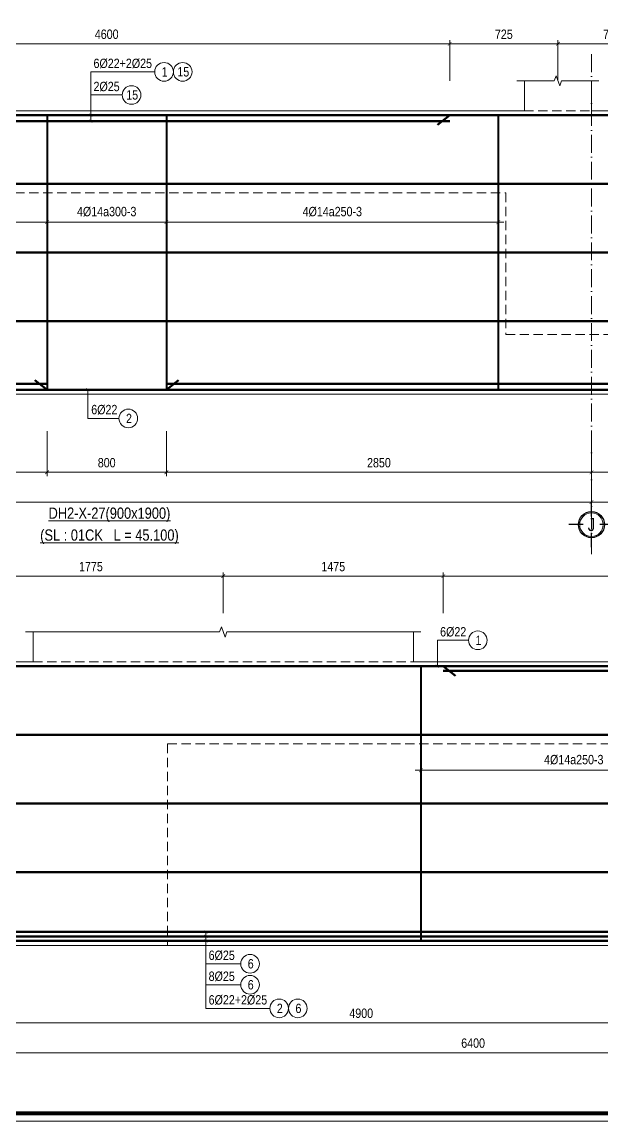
# Model space of a CAD drawing. Header units: millimetres. Extents: x 3014920 to 3563667, y -1638653 to -1356471.
# Drawn here: x 3352580 to 3356469, y -1600938 to -1593573 of the extents above; entities that cross this region are included whole.
import ezdxf
from ezdxf.enums import TextEntityAlignment as Align
from ezdxf.xclip import XClip

# ---------------------------------------------------------------- set-up
doc = ezdxf.new("R2010")
doc.units = ezdxf.units.MM
doc.header["$MEASUREMENT"] = 0
doc.header["$XCLIPFRAME"] = 0
doc.header["$PDMODE"] = 2
for name, pattern in [('6 TANG DIEN HINH 14-15$0$ACAD_ISO10W100', [18, 12, -3, 0, -3]), ('ACAD_ISO04W100', [30, 24, -3, 0, -3]), ('HIDDEN', [0.375, 0.25, -0.125])]:
    doc.linetypes.add(name, pattern=pattern)
doc.layers.get('0').update_dxf_attribs({"lineweight": 9})
doc.layers.get('Defpoints').update_dxf_attribs({"color": 10, "lineweight": 0})
for name, color, linetype, lineweight in [('2', 2, 'Continuous', 20), ('CDAI', 21, 'Continuous', 40), ('CTHEP', 50, 'Continuous', 50), ('DBAO', 90, 'Continuous', 13), ('DGIONG', 130, 'Continuous', 13), ('KTH', 154, 'Continuous', 9), ('Net khuat', 8, 'HIDDEN', 13), ('TEXT', 7, 'Continuous', 15), ('TRUC', 251, 'ACAD_ISO04W100', 9)]:
    doc.layers.add(name, color=color, linetype=linetype, lineweight=lineweight)
doc.layers.add('8', color=8, linetype='Continuous')
doc.styles.add('HELVECONDENSE', font='VHELVCN_0.TTF')
doc.styles.add('Star-HelCon', font='VHELVCN_0.TTF')
doc.styles.add('TTP-HelCon', font='VHELVCN_0.TTF')
doc.styles.add('VNI-HELVE-CONDENSE', font='VHELVCN_0.TTF')
doc.dimstyles.new('kc-25', dxfattribs={"dimtxt": 62.5, "dimasz": 20, "dimexe": 20, "dimexo": 50, "dimgap": 25, "dimtad": 3, "dimdec": 0, "dimzin": 0, "dimdsep": 46, "dimtxsty": 'VNI-HELVE-CONDENSE', "dimblk": 'DIM', "dimcen": 2.5, "dimclrd": 256, "dimclre": 154, "dimclrt": 7, "dimaunit": 1, "dimadec": 0, "dimazin": 0, "dimtfac": 1, "dimtdec": 0, "dimtix": 1, "dimtmove": 0, "dimatfit": 3, "dimldrblk": 'DOT', "dimfxl": 1, "dimtolj": 1, "dimtzin": 0, "dimarcsym": 0})
doc.dimstyles.new('TTP-25', dxfattribs={"dimscale": 25, "dimtxt": 2.5, "dimasz": 1, "dimexe": 1, "dimexo": 1, "dimgap": 0.09, "dimtad": 0, "dimdec": 4, "dimrnd": 1, "dimzin": 9, "dimdsep": 46, "dimtxsty": 'TTP-HelCon', "dimblk": 'ARCHTICK', "dimcen": 0.09, "dimdle": 1.5, "dimclrd": 256, "dimclre": 256, "dimclrt": 7, "dimadec": 0, "dimazin": 0, "dimtfac": 1, "dimtdec": 4, "dimtmove": 0, "dimatfit": 3, "dimldrblk": 'ARCHTICK', "dimfxl": 1, "dimtvp": 1, "dimtolj": 1, "dimtzin": 0, "dimarcsym": 0})

# ---------------------------------------------------------------- blocks, each defined once
blk = doc.blocks.new('2X-29')
at = {"layer": 'CTHEP'}
for p, q in [((32130.8927, -465), (360.43806, -465)), ((32130.8927, -925), (390.43806, -925)), ((32130.8927, -1385), (390.43806, -1385))]:
    blk.add_line(p, q, dxfattribs=at)
at = {"layer": 'CTHEP', "elevation": 0}
for points in [[(289.97982, -504.86181), (289.97982, -5), (32200.89431, -5), (32200.89431, -504.98415)], [(289.97982, -1845), (32200.89431, -1845)]]:
    blk.add_lwpolyline(points, dxfattribs=at)
at = {"layer": 'DBAO', "linetype": 'Continuous', "elevation": 0, "flags": 128}
blk.add_lwpolyline([(32230.89431, -1875), (258.43806, -1875)], dxfattribs=at)
blk = doc.blocks.new('DIM')
h = blk.add_hatch(color=1)
h.paths.add_polyline_path([(0.49, 0.29, 1), (0.29, 0.49), (-0.19, 0), (0.19, 0)])
h.paths.add_polyline_path([(0.19, 0), (-0.19, 0), (-0.49, -0.29, 1), (-0.29, -0.49)])
at = {"color": 9}
for p, q in [((-0.19, 0), (-1.5, 0)), ((0.19, 0), (1.5, 0))]:
    blk.add_line(p, q, dxfattribs=at)
at = {"color": 1}
for p, q in [((-0.49, -0.29), (0.29, 0.49)), ((-0.29, -0.49), (0.49, 0.29)), ((-0.19, 0), (0.19, 0))]:
    blk.add_line(p, q, dxfattribs=at)
blk.add_arc((-0.39, -0.39), 0.138, 135, 315, dxfattribs=at)
blk = doc.blocks.new('_ArchTick')
at = {"color": 0, "linetype": 'ByBlock', "const_width": 0.15}
blk.add_lwpolyline([(-0.5, -0.5), (0.5, 0.5)], dxfattribs=at)
blk = doc.blocks.new('*D2231')
at = {"layer": 'Defpoints', "color": 0, "transparency": 16777216}
for p in [(34300, -2584), (37150, -2584), (37150, -2885)]:
    blk.add_point(p, dxfattribs=at)
at = {"layer": 'KTH', "lineweight": -2, "transparency": 16777216}
for p, q in [((34300, -2609), (34300, -2910)), ((37150, -2609), (37150, -2910)), ((34262.5, -2885), (37187.5, -2885))]:
    blk.add_line(p, q, dxfattribs=at)
at = {"layer": 'KTH', "lineweight": -2, "transparency": 16777216, "xscale": 25, "yscale": 25, "zscale": 25, "rotation": 180}
blk.add_blockref('_ArchTick', (34300, -2885), dxfattribs=at)
at = {"layer": 'KTH', "lineweight": -2, "transparency": 16777216, "xscale": 25, "yscale": 25, "zscale": 25}
blk.add_blockref('_ArchTick', (37150, -2885), dxfattribs=at)
at = {"layer": 'KTH', "color": 7, "transparency": 16777216, "insert": (35725, -2821.2), "char_height": 62.5, "attachment_point": 5, "style": 'TTP-HelCon'}
blk.add_mtext('\\A1;2850', dxfattribs=at)
blk = doc.blocks.new('*D2232')
at = {"layer": 'Defpoints', "color": 0, "transparency": 16777216}
for p in [(37150, -2584), (39550, -2584), (39550, -2885)]:
    blk.add_point(p, dxfattribs=at)
at = {"layer": 'KTH', "lineweight": -2, "transparency": 16777216}
for p, q in [((37150, -2609), (37150, -2910)), ((39550, -2609), (39550, -2910)), ((37112.5, -2885), (39587.5, -2885))]:
    blk.add_line(p, q, dxfattribs=at)
at = {"layer": 'KTH', "lineweight": -2, "transparency": 16777216, "xscale": 25, "yscale": 25, "zscale": 25, "rotation": 180}
blk.add_blockref('_ArchTick', (37150, -2885), dxfattribs=at)
at = {"layer": 'KTH', "lineweight": -2, "transparency": 16777216, "xscale": 25, "yscale": 25, "zscale": 25}
blk.add_blockref('_ArchTick', (39550, -2885), dxfattribs=at)
at = {"layer": 'KTH', "color": 7, "transparency": 16777216, "insert": (38350, -2821.2), "char_height": 62.5, "attachment_point": 5, "style": 'TTP-HelCon'}
blk.add_mtext('\\A1;2400', dxfattribs=at)
blk = doc.blocks.new('*D2233')
at = {"layer": 'Defpoints', "color": 0, "transparency": 16777216}
for p in [(37150, -2885), (43350, -2885), (43350, -3085)]:
    blk.add_point(p, dxfattribs=at)
at = {"layer": 'KTH', "lineweight": -2, "transparency": 16777216}
for p, q in [((37150, -2910), (37150, -3110)), ((43350, -2910), (43350, -3110)), ((37112.5, -3085), (43387.5, -3085))]:
    blk.add_line(p, q, dxfattribs=at)
at = {"layer": 'KTH', "lineweight": -2, "transparency": 16777216, "xscale": 25, "yscale": 25, "zscale": 25, "rotation": 180}
blk.add_blockref('_ArchTick', (37150, -3085), dxfattribs=at)
at = {"layer": 'KTH', "lineweight": -2, "transparency": 16777216, "xscale": 25, "yscale": 25, "zscale": 25}
blk.add_blockref('_ArchTick', (43350, -3085), dxfattribs=at)
at = {"layer": 'KTH', "color": 7, "transparency": 16777216, "insert": (40250, -3021.1), "char_height": 62.5, "attachment_point": 5, "style": 'TTP-HelCon'}
blk.add_mtext('\\A1;6200', dxfattribs=at)
blk = doc.blocks.new('dau truc')
blk.add_circle((0, 0), 180)
at = {"layer": '8'}
for p, q in [((0, 127), (0, 345)), ((-127, 0), (-345, 0)), ((0, -345), (0, -127)), ((345, 0), (127, 0))]:
    blk.add_line(p, q, dxfattribs=at)
blk.add_circle((0, 0), 200, dxfattribs=at)
at = {"layer": 'TEXT', "style": 'HELVECONDENSE'}
blk.add_attdef('A', text='', height=233, dxfattribs=at).set_placement((0, 0), align=Align.MIDDLE)
blk = doc.blocks.new('*D2199')
at = {"layer": 'Defpoints', "color": 0, "transparency": 16777216}
for p in [(33500, -2584), (34300, -2584), (34300, -2885)]:
    blk.add_point(p, dxfattribs=at)
at = {"layer": 'KTH', "lineweight": -2, "transparency": 16777216}
for p, q in [((33500, -2609), (33500, -2910)), ((34300, -2609), (34300, -2910)), ((33462.5, -2885), (34337.5, -2885))]:
    blk.add_line(p, q, dxfattribs=at)
at = {"layer": 'KTH', "lineweight": -2, "transparency": 16777216, "xscale": 25, "yscale": 25, "zscale": 25, "rotation": 180}
blk.add_blockref('_ArchTick', (33500, -2885), dxfattribs=at)
at = {"layer": 'KTH', "lineweight": -2, "transparency": 16777216, "xscale": 25, "yscale": 25, "zscale": 25}
blk.add_blockref('_ArchTick', (34300, -2885), dxfattribs=at)
at = {"layer": 'KTH', "color": 7, "transparency": 16777216, "insert": (33900, -2821.2), "char_height": 62.5, "attachment_point": 5, "style": 'TTP-HelCon'}
blk.add_mtext('\\A1;800', dxfattribs=at)
blk = doc.blocks.new('*D2200')
at = {"layer": 'Defpoints', "color": 0, "transparency": 16777216}
for p in [(27650, -2584), (33500, -2584), (33500, -2885)]:
    blk.add_point(p, dxfattribs=at)
at = {"layer": 'KTH', "lineweight": -2, "transparency": 16777216}
for p, q in [((27650, -2609), (27650, -2910)), ((33500, -2609), (33500, -2910)), ((27612.5, -2885), (33537.5, -2885))]:
    blk.add_line(p, q, dxfattribs=at)
at = {"layer": 'KTH', "lineweight": -2, "transparency": 16777216, "xscale": 25, "yscale": 25, "zscale": 25, "rotation": 180}
blk.add_blockref('_ArchTick', (27650, -2885), dxfattribs=at)
at = {"layer": 'KTH', "lineweight": -2, "transparency": 16777216, "xscale": 25, "yscale": 25, "zscale": 25}
blk.add_blockref('_ArchTick', (33500, -2885), dxfattribs=at)
at = {"layer": 'KTH', "color": 7, "transparency": 16777216, "insert": (30575, -2821.2), "char_height": 62.5, "attachment_point": 5, "style": 'TTP-HelCon'}
blk.add_mtext('\\A1;5850', dxfattribs=at)
blk = doc.blocks.new('*D2212')
at = {"layer": 'Defpoints', "color": 0, "transparency": 16777216}
for p in [(34300, -1012), (36525, -1012), (36525, -1209.1)]:
    blk.add_point(p, dxfattribs=at)
at = {"layer": 'KTH', "lineweight": -2, "transparency": 16777216}
for p, q in [((34300, -1037), (34300, -1234.1)), ((36525, -1037), (36525, -1234.1)), ((34262.5, -1209.1), (36562.5, -1209.1))]:
    blk.add_line(p, q, dxfattribs=at)
at = {"layer": 'KTH', "lineweight": -2, "transparency": 16777216, "xscale": 25, "yscale": 25, "zscale": 25, "rotation": 180}
blk.add_blockref('_ArchTick', (34300, -1209.1), dxfattribs=at)
at = {"layer": 'KTH', "lineweight": -2, "transparency": 16777216, "xscale": 25, "yscale": 25, "zscale": 25}
blk.add_blockref('_ArchTick', (36525, -1209.1), dxfattribs=at)
at = {"layer": 'KTH', "color": 7, "transparency": 16777216, "insert": (35412.5, -1139.2), "char_height": 62.5, "attachment_point": 5, "style": 'TTP-HelCon'}
blk.add_mtext('\\A1;4Þ14a250-3', dxfattribs=at)
blk = doc.blocks.new('*D2217')
at = {"layer": 'Defpoints', "color": 0, "transparency": 16777216}
for p in [(36200, -14.1), (36200, -288.1), (36925, -288.1)]:
    blk.add_point(p, dxfattribs=at)
at = {"layer": 'KTH', "lineweight": -2, "transparency": 16777216}
for p, q in [((36200, -263.1), (36200, 10.9)), ((36925, -263.1), (36925, 10.9)), ((36962.5, -14.1), (36162.5, -14.1))]:
    blk.add_line(p, q, dxfattribs=at)
at = {"layer": 'KTH', "lineweight": -2, "transparency": 16777216, "xscale": 25, "yscale": 25, "zscale": 25, "rotation": 180}
blk.add_blockref('_ArchTick', (36200, -14.1), dxfattribs=at)
at = {"layer": 'KTH', "lineweight": -2, "transparency": 16777216, "xscale": 25, "yscale": 25, "zscale": 25}
blk.add_blockref('_ArchTick', (36925, -14.1), dxfattribs=at)
at = {"layer": 'KTH', "color": 7, "transparency": 16777216, "insert": (36562.5, 49.7), "char_height": 62.5, "attachment_point": 5, "style": 'TTP-HelCon'}
blk.add_mtext('\\A1;725', dxfattribs=at)
blk = doc.blocks.new('*D2218')
at = {"layer": 'Defpoints', "color": 0, "transparency": 16777216}
for p in [(37650, -14.1), (36925, -288.1), (37650, -288.1)]:
    blk.add_point(p, dxfattribs=at)
at = {"layer": 'KTH', "lineweight": -2, "transparency": 16777216}
for p, q in [((36925, -263.1), (36925, 10.9)), ((37650, -263.1), (37650, 10.9)), ((36887.5, -14.1), (37687.5, -14.1))]:
    blk.add_line(p, q, dxfattribs=at)
at = {"layer": 'KTH', "lineweight": -2, "transparency": 16777216, "xscale": 25, "yscale": 25, "zscale": 25, "rotation": 180}
blk.add_blockref('_ArchTick', (36925, -14.1), dxfattribs=at)
at = {"layer": 'KTH', "lineweight": -2, "transparency": 16777216, "xscale": 25, "yscale": 25, "zscale": 25}
blk.add_blockref('_ArchTick', (37650, -14.1), dxfattribs=at)
at = {"layer": 'KTH', "color": 7, "transparency": 16777216, "insert": (37287.5, 49.7), "char_height": 62.5, "attachment_point": 5, "style": 'TTP-HelCon'}
blk.add_mtext('\\A1;725', dxfattribs=at)
blk = doc.blocks.new('*D2220')
at = {"layer": 'Defpoints', "color": 0, "transparency": 16777216}
for p in [(27650, -2885), (37150, -2885), (27650, -3085)]:
    blk.add_point(p, dxfattribs=at)
at = {"layer": 'KTH', "lineweight": -2, "transparency": 16777216}
for p, q in [((27650, -2910), (27650, -3110)), ((37150, -2910), (37150, -3110)), ((37187.5, -3085), (27612.5, -3085))]:
    blk.add_line(p, q, dxfattribs=at)
at = {"layer": 'KTH', "lineweight": -2, "transparency": 16777216, "xscale": 25, "yscale": 25, "zscale": 25, "rotation": 180}
blk.add_blockref('_ArchTick', (27650, -3085), dxfattribs=at)
at = {"layer": 'KTH', "lineweight": -2, "transparency": 16777216, "xscale": 25, "yscale": 25, "zscale": 25}
blk.add_blockref('_ArchTick', (37150, -3085), dxfattribs=at)
at = {"layer": 'KTH', "color": 7, "transparency": 16777216, "insert": (32400, -3021.1), "char_height": 62.5, "attachment_point": 5, "style": 'TTP-HelCon'}
blk.add_mtext('\\A1;9500', dxfattribs=at)
blk = doc.blocks.new('*D2184')
at = {"layer": 'Defpoints', "color": 0, "transparency": 16777216}
for p in [(31275, -1012), (33500, -1012), (31275, -1209.1)]:
    blk.add_point(p, dxfattribs=at)
at = {"layer": 'KTH', "lineweight": -2, "transparency": 16777216}
for p, q in [((31275, -1037), (31275, -1234.1)), ((33500, -1037), (33500, -1234.1)), ((33537.5, -1209.1), (31237.5, -1209.1))]:
    blk.add_line(p, q, dxfattribs=at)
at = {"layer": 'KTH', "lineweight": -2, "transparency": 16777216, "xscale": 25, "yscale": 25, "zscale": 25, "rotation": 180}
blk.add_blockref('_ArchTick', (31275, -1209.1), dxfattribs=at)
at = {"layer": 'KTH', "lineweight": -2, "transparency": 16777216, "xscale": 25, "yscale": 25, "zscale": 25}
blk.add_blockref('_ArchTick', (33500, -1209.1), dxfattribs=at)
at = {"layer": 'KTH', "color": 7, "transparency": 16777216, "insert": (32387.5, -1139.2), "char_height": 62.5, "attachment_point": 5, "style": 'TTP-HelCon'}
blk.add_mtext('\\A1;4Þ14a250-3', dxfattribs=at)
blk = doc.blocks.new('*D2185')
at = {"layer": 'Defpoints', "color": 0, "transparency": 16777216}
for p in [(33500, -1012), (34300, -1012), (34300, -1209.1)]:
    blk.add_point(p, dxfattribs=at)
at = {"layer": 'KTH', "lineweight": -2, "transparency": 16777216}
for p, q in [((33500, -1037), (33500, -1234.1)), ((34300, -1037), (34300, -1234.1)), ((33462.5, -1209.1), (34337.5, -1209.1))]:
    blk.add_line(p, q, dxfattribs=at)
at = {"layer": 'KTH', "lineweight": -2, "transparency": 16777216, "xscale": 25, "yscale": 25, "zscale": 25, "rotation": 180}
blk.add_blockref('_ArchTick', (33500, -1209.1), dxfattribs=at)
at = {"layer": 'KTH', "lineweight": -2, "transparency": 16777216, "xscale": 25, "yscale": 25, "zscale": 25}
blk.add_blockref('_ArchTick', (34300, -1209.1), dxfattribs=at)
at = {"layer": 'KTH', "color": 7, "transparency": 16777216, "insert": (33900, -1139.2), "char_height": 62.5, "attachment_point": 5, "style": 'TTP-HelCon'}
blk.add_mtext('\\A1;4Þ14a300-3', dxfattribs=at)
blk = doc.blocks.new('*D2188')
at = {"layer": 'Defpoints', "color": 0, "transparency": 16777216}
for p in [(36200, -14.1), (31600, -288.1), (36200, -288.1)]:
    blk.add_point(p, dxfattribs=at)
at = {"layer": 'KTH', "lineweight": -2, "transparency": 16777216}
for p, q in [((31600, -263.1), (31600, 10.9)), ((36200, -263.1), (36200, 10.9)), ((31562.5, -14.1), (36237.5, -14.1))]:
    blk.add_line(p, q, dxfattribs=at)
at = {"layer": 'KTH', "lineweight": -2, "transparency": 16777216, "xscale": 25, "yscale": 25, "zscale": 25, "rotation": 180}
blk.add_blockref('_ArchTick', (31600, -14.1), dxfattribs=at)
at = {"layer": 'KTH', "lineweight": -2, "transparency": 16777216, "xscale": 25, "yscale": 25, "zscale": 25}
blk.add_blockref('_ArchTick', (36200, -14.1), dxfattribs=at)
at = {"layer": 'KTH', "color": 7, "transparency": 16777216, "insert": (33900, 49.7), "char_height": 62.5, "attachment_point": 5, "style": 'TTP-HelCon'}
blk.add_mtext('\\A1;4600', dxfattribs=at)
blk = doc.blocks.new('*D2268')
at = {"layer": 'Defpoints', "color": 0, "transparency": 16777216}
for p in [(8620, -6.7), (10670, -6.7), (10670, -183.1)]:
    blk.add_point(p, dxfattribs=at)
at = {"layer": 'KTH', "lineweight": -2, "transparency": 16777216}
for p, q in [((8620, -31.7), (8620, -208.1)), ((10670, -31.7), (10670, -208.1)), ((8582.5, -183.1), (10707.5, -183.1))]:
    blk.add_line(p, q, dxfattribs=at)
at = {"layer": 'KTH', "lineweight": -2, "transparency": 16777216, "xscale": 25, "yscale": 25, "zscale": 25, "rotation": 180}
blk.add_blockref('_ArchTick', (8620, -183.1), dxfattribs=at)
at = {"layer": 'KTH', "lineweight": -2, "transparency": 16777216, "xscale": 25, "yscale": 25, "zscale": 25}
blk.add_blockref('_ArchTick', (10670, -183.1), dxfattribs=at)
at = {"layer": 'KTH', "color": 7, "transparency": 16777216, "insert": (9645, -113.2), "char_height": 62.5, "attachment_point": 5, "style": 'TTP-HelCon'}
blk.add_mtext('\\A1;4Þ14a250-3', dxfattribs=at)
blk = doc.blocks.new('*D2272')
at = {"layer": 'Defpoints', "color": 0, "transparency": 16777216}
for p in [(12769.5, 1117.3), (8770, 843.3), (12769.5, 843.3)]:
    blk.add_point(p, dxfattribs=at)
at = {"layer": 'KTH', "lineweight": -2, "transparency": 16777216}
for p, q in [((8732.5, 1117.3), (12807, 1117.3)), ((8770, 868.3), (8770, 1142.3)), ((12769.5, 868.3), (12769.5, 1142.3))]:
    blk.add_line(p, q, dxfattribs=at)
at = {"layer": 'KTH', "lineweight": -2, "transparency": 16777216, "xscale": 25, "yscale": 25, "zscale": 25, "rotation": 180}
blk.add_blockref('_ArchTick', (8770, 1117.3), dxfattribs=at)
at = {"layer": 'KTH', "lineweight": -2, "transparency": 16777216, "xscale": 25, "yscale": 25, "zscale": 25}
blk.add_blockref('_ArchTick', (12769.5, 1117.3), dxfattribs=at)
at = {"layer": 'KTH', "color": 7, "transparency": 16777216, "insert": (10769.8, 1181.2), "char_height": 62.5, "attachment_point": 5, "style": 'TTP-HelCon'}
blk.add_mtext('\\A1;4000', dxfattribs=at)
blk = doc.blocks.new('*D2273')
at = {"layer": 'Defpoints', "color": 0, "transparency": 16777216}
for p in [(5770, -1875.9), (12170, -1875.9), (5770, -2075.9)]:
    blk.add_point(p, dxfattribs=at)
at = {"layer": 'KTH', "lineweight": -2, "transparency": 16777216}
for p, q in [((5770, -1900.9), (5770, -2100.9)), ((12170, -1900.9), (12170, -2100.9)), ((12207.5, -2075.9), (5732.5, -2075.9))]:
    blk.add_line(p, q, dxfattribs=at)
at = {"layer": 'KTH', "lineweight": -2, "transparency": 16777216, "xscale": 25, "yscale": 25, "zscale": 25, "rotation": 180}
blk.add_blockref('_ArchTick', (5770, -2075.9), dxfattribs=at)
at = {"layer": 'KTH', "lineweight": -2, "transparency": 16777216, "xscale": 25, "yscale": 25, "zscale": 25}
blk.add_blockref('_ArchTick', (12170, -2075.9), dxfattribs=at)
at = {"layer": 'KTH', "color": 7, "transparency": 16777216, "insert": (8970, -2012), "char_height": 62.5, "attachment_point": 5, "style": 'TTP-HelCon'}
blk.add_mtext('\\A1;6400', dxfattribs=at)
blk = doc.blocks.new('*D2276')
at = {"layer": 'Defpoints', "color": 0, "transparency": 16777216}
for p in [(7295, 1117.3), (5520.5, 843.3), (7295, 843.3)]:
    blk.add_point(p, dxfattribs=at)
at = {"layer": 'KTH', "lineweight": -2, "transparency": 16777216}
for p, q in [((5483, 1117.3), (7332.5, 1117.3)), ((5520.5, 868.3), (5520.5, 1142.3)), ((7295, 868.3), (7295, 1142.3))]:
    blk.add_line(p, q, dxfattribs=at)
at = {"layer": 'KTH', "lineweight": -2, "transparency": 16777216, "xscale": 25, "yscale": 25, "zscale": 25, "rotation": 180}
blk.add_blockref('_ArchTick', (5520.5, 1117.3), dxfattribs=at)
at = {"layer": 'KTH', "lineweight": -2, "transparency": 16777216, "xscale": 25, "yscale": 25, "zscale": 25}
blk.add_blockref('_ArchTick', (7295, 1117.3), dxfattribs=at)
at = {"layer": 'KTH', "color": 7, "transparency": 16777216, "insert": (6407.7, 1181.2), "char_height": 62.5, "attachment_point": 5, "style": 'TTP-HelCon'}
blk.add_mtext('\\A1;1775', dxfattribs=at)
blk = doc.blocks.new('*D2254')
at = {"layer": 'Defpoints', "color": 0, "transparency": 16777216}
for p in [(7295, 1117.3), (7295, 843.3), (8770, 843.3)]:
    blk.add_point(p, dxfattribs=at)
at = {"layer": 'KTH', "lineweight": -2, "transparency": 16777216}
for p, q in [((8807.5, 1117.3), (7257.5, 1117.3)), ((7295, 868.3), (7295, 1142.3)), ((8770, 868.3), (8770, 1142.3))]:
    blk.add_line(p, q, dxfattribs=at)
at = {"layer": 'KTH', "lineweight": -2, "transparency": 16777216, "xscale": 25, "yscale": 25, "zscale": 25, "rotation": 180}
blk.add_blockref('_ArchTick', (7295, 1117.3), dxfattribs=at)
at = {"layer": 'KTH', "lineweight": -2, "transparency": 16777216, "xscale": 25, "yscale": 25, "zscale": 25}
blk.add_blockref('_ArchTick', (8770, 1117.3), dxfattribs=at)
at = {"layer": 'KTH', "color": 7, "transparency": 16777216, "insert": (8032.5, 1181.2), "char_height": 62.5, "attachment_point": 5, "style": 'TTP-HelCon'}
blk.add_mtext('\\A1;1475', dxfattribs=at)
blk = doc.blocks.new('*D2255')
at = {"layer": 'Defpoints', "color": 0, "transparency": 16777216}
for p in [(5770, -1681.2), (10670, -1681.2), (10670, -1875.9)]:
    blk.add_point(p, dxfattribs=at)
at = {"layer": 'KTH', "lineweight": -2, "transparency": 16777216}
for p, q in [((5770, -1706.2), (5770, -1900.9)), ((10670, -1706.2), (10670, -1900.9)), ((5732.5, -1875.9), (10707.5, -1875.9))]:
    blk.add_line(p, q, dxfattribs=at)
at = {"layer": 'KTH', "lineweight": -2, "transparency": 16777216, "xscale": 25, "yscale": 25, "zscale": 25, "rotation": 180}
blk.add_blockref('_ArchTick', (5770, -1875.9), dxfattribs=at)
at = {"layer": 'KTH', "lineweight": -2, "transparency": 16777216, "xscale": 25, "yscale": 25, "zscale": 25}
blk.add_blockref('_ArchTick', (10670, -1875.9), dxfattribs=at)
at = {"layer": 'KTH', "color": 7, "transparency": 16777216, "insert": (8220, -1812.1), "char_height": 62.5, "attachment_point": 5, "style": 'TTP-HelCon'}
blk.add_mtext('\\A1;4900', dxfattribs=at)
blk = doc.blocks.new('CHG_XX_Khung ten')
blk.add_lwpolyline([(15, 579), (826, 579), (826, 15), (15, 15)], close=True)
at = {"color": 4, "linetype": 'Continuous', "const_width": 1}
blk.add_lwpolyline([(17, 577), (824, 577), (824, 17), (17, 17)], close=True, dxfattribs=at)
blk = doc.blocks.new('2X-27')
at = {"layer": 'CDAI'}
for points in [[(33500.00945, -492.00231), (33500.00945, -2332.0023)], [(34300.00031, -492.00231), (34300.00031, -2332.0023)], [(36525.00031, -492.00231), (36525.00031, -2332.0023)]]:
    blk.add_lwpolyline(points, dxfattribs=at)
at = {"layer": 'CTHEP'}
for p, q in [((36118.57442, -556.5278), (36200.00031, -492.00231)), ((43600.82369, -952.0023), (-1097.24346, -952.0023)), ((43600.82369, -1412.0023), (-1120, -1412.0023)), ((43590.27909, -1872.0023), (-1090, -1872.0023)), ((33418.58356, -2267.47681), (33500.00945, -2332.0023)), ((34381.4262, -2267.47681), (34300.00031, -2332.0023))]:
    blk.add_line(p, q, dxfattribs=at)
for points in [[(11929.54571, -492.0023), (43920.00001, -492.00231), (43920.00001, -992.23503)], [(36200.00031, -532.0023), (31600.00945, -532.0023)], [(-1120, -2332.0023), (43920.00001, -2332.0023)], [(24800.00194, -2292.0023), (33500.00945, -2292.0023)], [(34300.00031, -2292.0023), (39550.00032, -2292.0023)]]:
    blk.add_lwpolyline(points, dxfattribs=at)
at = {"layer": 'DBAO', "linetype": 'Continuous'}
for p, q in [((36700.00032, -262.0023), (36700.00032, -462.0023)), ((37149.99282, -262.0023), (37149.99282, -462.0023)), ((31100.00195, -462.0023), (36700.00032, -462.0023)), ((37149.99282, -462.0023), (43950, -462.0023))]:
    blk.add_line(p, q, dxfattribs=at)
at = {"layer": 'DBAO', "linetype": 'Continuous', "flags": 128}
blk.add_lwpolyline([(43950, -2362.0023), (-1150, -2362.0023), (-1150, -462.0023)], dxfattribs=at)
at = {"layer": 'DGIONG', "linetype": 'Continuous', "flags": 128}
blk.add_lwpolyline([(37199.99282, -262.0023), (36949.98907, -262.0023), (36937.48907, -296.34577), (36912.48907, -227.65884), (36899.98907, -262.0023), (36649.98532, -262.0023)], dxfattribs=at)
at = {"layer": 'DGIONG'}
for centre in [(34284.45187, -201.96097), (34409.45187, -201.96097), (34066.56237, -356.94197), (34044.94461, -2524.04656)]:
    blk.add_circle(centre, 62.5, dxfattribs=at)
at = {"layer": 'Net khuat', "ltscale": 250}
for p, q in [((36700.00032, -462.0023), (37149.99282, -462.0023)), ((31225.00945, -1012.0023), (36575.00031, -1012.0023)), ((36575.00031, -1012.0023), (36575.00031, -1962.0023)), ((36575.00031, -1962.0023), (37275.00031, -1962.0023))]:
    blk.add_line(p, q, dxfattribs=at)
at = {"layer": 'TRUC', "linetype": '6 TANG DIEN HINH 14-15$0$ACAD_ISO10W100', "ltscale": 10}
blk.add_lwpolyline([(37150.00195, -83.73138), (37150.00195, -3434.59948)], dxfattribs=at)
at = {"layer": '2', "ltscale": 300}
ref = blk.add_blockref('dau truc', (37150.00195, -3235.82849), dxfattribs=dict(at, xscale=0.4367131295148283, yscale=0.4367131295148283, zscale=0.4367131295148283))
ref.add_attrib('A', 'J', dxfattribs={"layer": 'TEXT', "height": 87.5, "style": 'HELVECONDENSE'}).set_placement((37150.00195, -3235.82849), align=Align.MIDDLE)
at = {"layer": 'TEXT', "style": 'TTP-HelCon'}
for s, p in [('6Þ22+2Þ25', (33811.64399, -176.10803, 0)), ('2Þ25', (33811.64399, -331.08903, 0)), ('6Þ22', (33796.45637, -2496.14951, 0))]:
    blk.add_text(s, height=62.5, dxfattribs=at).set_placement(p)
at = {"layer": 'TEXT', "style": 'Star-HelCon'}
for s, p in [('1', (34288.61854, -201.96097)), ('15', (34413.61854, -201.96097)), ('15', (34070.72904, -356.94197)), ('2', (34049.11127, -2524.04656))]:
    blk.add_text(s, height=62.5, dxfattribs=at).set_placement(p, align=Align.MIDDLE)
at = {"layer": 'TEXT', "style": 'TTP-HelCon'}
for s, p in [('%%UDH2-X-27(900x1900)', (33918.55119, -3196.21771)), ('%%U(SL : 01CK   L = 45.100)', (33918.55119, -3343.1123))]:
    blk.add_text(s, height=75, dxfattribs=at).set_placement(p, align=Align.CENTER)
at = {"layer": 'KTH'}
for base, p1, p2, picture, middle in [((36200.01528, -14.12697), (31600.00945, -288.13157), (36200.01528, -288.13157), '*D2188', (33900.01237, 49.70637)), ((37650.00032, -14.12697), (36925.01188, -288.13157), (37650.00032, -288.13157), '*D2218', (37287.5061, 49.70637)), ((43350.00195, -3084.96395), (37150.00195, -2885.00821), (43350.00195, -2885.00821), '*D2233', (40250.00195, -3021.13062))]:
    dim = blk.add_linear_dim(base=base, p1=p1, p2=p2, angle=180, dimstyle='TTP-25', override={"dimtmove": 1}, dxfattribs=at)
    dim.commit()
    dim.dimension.update_dxf_attribs({"geometry": picture, "text_midpoint": middle})
for base, p1, p2, picture, middle in [((36200.01528, -14.12697), (36925.01188, -288.13157), (36200.01528, -288.13157), '*D2217', (36562.51358, 49.70637)), ((33500.00945, -2885.00821), (27650.00195, -2583.96395), (33500.00945, -2583.96395), '*D2200', (30575.0057, -2821.17488)), ((34300.00065, -2885.00821), (33500.00945, -2583.96395), (34300.00065, -2583.96395), '*D2199', (33900.00505, -2821.17488)), ((37150.00195, -2885.00821), (34300.00065, -2583.96395), (37150.00195, -2583.96395), '*D2231', (35725.0013, -2821.17488)), ((39550.00032, -2885.00821), (37150.00195, -2583.96395), (39550.00032, -2583.96395), '*D2232', (38350.00114, -2821.17488)), ((27650.00195, -3084.96395), (37150.00195, -2885.00821), (27650.00195, -2885.00821), '*D2220', (32400.00195, -3021.13062))]:
    dim = blk.add_linear_dim(base=base, p1=p1, p2=p2, dimstyle='TTP-25', override={"dimtmove": 1}, dxfattribs=at)
    dim.commit()
    dim.dimension.update_dxf_attribs({"geometry": picture, "text_midpoint": middle})
dim = blk.add_linear_dim(base=(31275.00197, -1209.13898), p1=(33500.00197, -1012.0023), p2=(31275.00197, -1012.0023), angle=180, text='4Þ14a250-3', dimstyle='TTP-25', override={"dimtmove": 1}, dxfattribs=at)
dim.commit()
dim.dimension.update_dxf_attribs({"geometry": '*D2184', "text_midpoint": (32387.50197, -1139.22231)})
for base, p1, p2, text, picture, middle in [((34300.0078, -1209.13898), (33500.00197, -1012.0023), (34300.0078, -1012.0023), '4Þ14a300-3', '*D2185', (33900.00488, -1139.22231)), ((36525.0078, -1209.13898), (34300.0078, -1012.0023), (36525.0078, -1012.0023), '4Þ14a250-3', '*D2212', (35412.5078, -1139.22231))]:
    dim = blk.add_linear_dim(base=base, p1=p1, p2=p2, text=text, dimstyle='TTP-25', override={"dimtmove": 1}, dxfattribs=at)
    dim.commit()
    dim.dimension.update_dxf_attribs({"geometry": picture, "text_midpoint": middle})
at = {"layer": 'DGIONG'}
for points in [[(33793.13228, -492.00231), (33793.13196, -201.96097), (34221.95187, -201.96097)], [(33793.13232, -532.0023), (33793.13196, -356.94197), (34004.06237, -356.94197)], [(33773.44461, -2332.00231), (33773.44434, -2524.04656), (33982.44461, -2524.04656)]]:
    blk.add_leader(points, dimstyle='kc-25', override={"dimtad": 0, "dimldrblk": 'ArchTick', "dimfxl": 100, "dimarcsym": 1}, dxfattribs=at)
blk = doc.blocks.new('2X-28')
at = {"layer": 'CDAI'}
blk.add_lwpolyline([(8620.00031, 513.31075), (8620.00031, -1326.68925)], dxfattribs=at)
at = {"layer": 'CTHEP'}
for p, q in [((0, 513.32812), (13512.15813, 513.32812)), ((8851.4262, 448.78525), (8770.00031, 513.31075)), ((8770.24022, 483.32812), (12770.1378, 483.32812)), ((13514.54571, 53.32812), (30, 53.32812)), ((13514.54571, -406.67188), (30, -406.67188)), ((13514.54571, -866.67188), (30, -866.67188)), ((0, -1326.67188), (13512.15813, -1326.67187))]:
    blk.add_line(p, q, dxfattribs=at)
for points in [[(3620.45492, -1266.67187), (10670.00031, -1266.67187)], [(3620.45492, -1296.67187), (10670.00031, -1296.67187)]]:
    blk.add_lwpolyline(points, dxfattribs=at)
at = {"layer": 'DBAO', "linetype": 'Continuous'}
for p, q in [((6020.00195, 743.32812), (6020.00195, 543.32812)), ((8570.00195, 743.32812), (8570.00195, 543.32812)), ((269.9925, 543.32812), (6020.00195, 543.32812)), ((8570.00195, 543.32812), (12969.54734, 543.32812))]:
    blk.add_line(p, q, dxfattribs=at)
at = {"layer": 'DBAO', "linetype": 'Continuous', "flags": 128}
blk.add_lwpolyline([(13544.54571, 543.32812), (13544.54571, -1356.67188), (-30, -1356.67188), (-30, 543.32812)], dxfattribs=at)
at = {"layer": 'DGIONG', "linetype": 'Continuous', "flags": 128}
blk.add_lwpolyline([(8620.00195, 743.32812), (7320.00195, 743.32812), (7307.50195, 708.98465), (7282.50195, 777.67159), (7270.00195, 743.32812), (5970.00196, 743.32812)], dxfattribs=at)
at = {"layer": 'DGIONG'}
for centre in [(9001.83198, 687.25546), (7474.70536, -1480.31697), (7474.70532, -1620.64821), (7669.79359, -1778.87905), (7794.79359, -1778.87905)]:
    blk.add_circle(centre, 62.5, dxfattribs=at)
at = {"layer": 'Net khuat', "ltscale": 250}
for p, q in [((6020.00195, 543.32812), (8570.00195, 543.32812)), ((6920.45492, -6.65872), (12844.54571, -6.66511)), ((6920.45492, -6.65872), (6920.45492, -1356.67188))]:
    blk.add_line(p, q, dxfattribs=at)
at = {"layer": 'TEXT', "style": 'TTP-HelCon'}
for s, p in [('6Þ22', (8748.84375, 713.1084, 0)), ('6Þ25', (7196.9858, -1454.46402, 0)), ('8Þ25', (7196.98576, -1594.79526, 0)), ('6Þ22+2Þ25', (7196.98572, -1753.02611, 0))]:
    blk.add_text(s, height=62.5, dxfattribs=at).set_placement(p)
at = {"layer": 'TEXT', "style": 'Star-HelCon'}
for s, p in [('1', (9005.99865, 687.25546)), ('6', (7478.87202, -1480.31697)), ('6', (7478.87198, -1620.64821)), ('2', (7673.96026, -1778.87905)), ('6', (7798.96026, -1778.87905))]:
    blk.add_text(s, height=62.5, dxfattribs=at).set_placement(p, align=Align.MIDDLE)
at = {"layer": 'KTH'}
for base, p1, p2, picture, middle in [((7295.00195, 1117.33273), (5520.45492, 843.32812), (7295.00195, 843.32812), '*D2276', (6407.72844, 1181.16606)), ((12769.54571, 1117.33273), (8770.00031, 843.32812), (12769.54571, 843.32812), '*D2272', (10769.77301, 1181.16606))]:
    dim = blk.add_linear_dim(base=base, p1=p1, p2=p2, angle=180, dimstyle='TTP-25', override={"dimtmove": 1}, dxfattribs=at)
    dim.commit()
    dim.dimension.update_dxf_attribs({"geometry": picture, "text_midpoint": middle})
for base, p1, p2, picture, middle in [((7295.00195, 1117.33273), (8770.00031, 843.32812), (7295.00195, 843.32812), '*D2254', (8032.50113, 1181.16606)), ((10670.00031, -1875.91878), (5770.00195, -1681.20197), (10670.00031, -1681.20197), '*D2255', (8220.00113, -1812.08544)), ((5770.00195, -2075.87452), (12170.00195, -1875.91878), (5770.00195, -1875.91878), '*D2273', (8970.00195, -2012.04118))]:
    dim = blk.add_linear_dim(base=base, p1=p1, p2=p2, dimstyle='TTP-25', override={"dimtmove": 1}, dxfattribs=at)
    dim.commit()
    dim.dimension.update_dxf_attribs({"geometry": picture, "text_midpoint": middle})
dim = blk.add_linear_dim(base=(10670.00031, -183.12091), p1=(8620.00031, -6.65872), p2=(10670.00031, -6.67609), text='4Þ14a250-3', dimstyle='TTP-25', override={"dimtmove": 1}, dxfattribs=at)
dim.commit()
dim.dimension.update_dxf_attribs({"geometry": '*D2268', "text_midpoint": (9645.00031, -113.20425)})
at = {"layer": 'DGIONG'}
for points in [[(8730.33198, 513.32812), (8730.33172, 687.25546), (8939.33198, 687.25546)], [(7178.47384, -1296.67187), (7178.47372, -1620.64821), (7412.20532, -1620.64821)], [(7178.47388, -1266.67187), (7178.47377, -1480.31697), (7412.20536, -1480.31697)], [(7178.4738, -1326.67187), (7178.47368, -1778.87905), (7607.29359, -1778.87905)]]:
    blk.add_leader(points, dimstyle='kc-25', override={"dimtad": 0, "dimldrblk": 'ArchTick', "dimfxl": 100, "dimarcsym": 1}, dxfattribs=at)

msp = doc.modelspace()

# ---------------------------------------------------------------- block references
at = {"layer": 'DBAO'}
ref = msp.add_blockref('2X-27', (3319247.8454, -1593705.70067), dxfattribs=at)
XClip(ref).set_block_clipping_path([(26912.6783923199, -4222.4939373096), (55824.8749411655, 553.5213881104)])
ref = msp.add_blockref('2X-29', (3346109.76393, -1596513.47511), dxfattribs=at)
XClip(ref).set_block_clipping_path([(22727.4080876649, -4372.2646297399), (43219.2102260534, 1129.0665370394)])
at = {"layer": 'TRUC', "linetype": '6 TANG DIEN HINH 14-15$0$ACAD_ISO10W100', "ltscale": 10}
msp.add_blockref('2X-28', (3346634.37653, -1598403.78857), dxfattribs=at)

# ---------------------------------------------------------------- next in the draw order: block references
at = {"color": 5, "xscale": 25.92478421704392, "yscale": 25.92478421704392, "zscale": 25.92478421704392}
msp.add_blockref('CHG_XX_Khung ten', (3345639.78025, -1601326.46106), dxfattribs=at)

doc.saveas('drawing.dxf')
